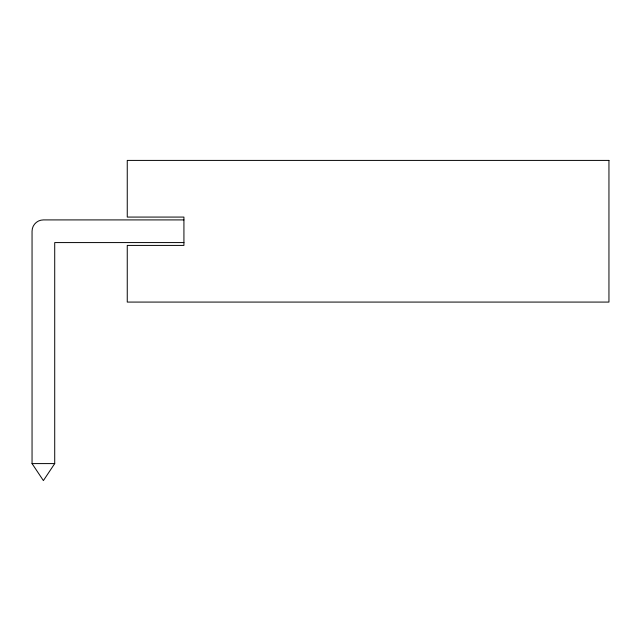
<?xml version="1.0" encoding="UTF-8"?>
<svg xmlns="http://www.w3.org/2000/svg" width="641" height="641" viewBox="0 0 641 641"><rect width="100%" height="100%" fill="white"/><g stroke="black" fill="none" stroke-linecap="round" stroke-linejoin="round"><path stroke-width="0.96" d="M183.927 242.578L54.717 242.578L54.717 463.595L43.388 480.59L32.05 463.595L32.05 231.249A11.338 11.338 0 0 1 43.388 219.911L183.927 219.911M32.05 463.595L54.717 463.595M608.95 160.41L127.255 160.41L127.255 217.075L183.927 217.075L183.927 245.415L127.255 245.415L127.255 302.079L608.95 302.079L608.95 160.41"/></g></svg>
